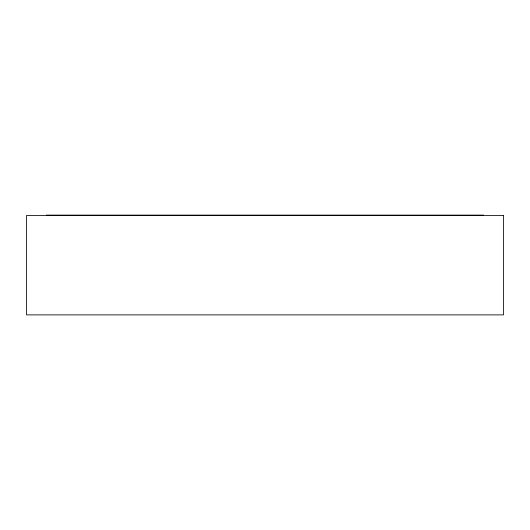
<?xml version="1.0" encoding="UTF-8"?>
<svg xmlns="http://www.w3.org/2000/svg" width="530" height="530" viewBox="0 0 530 530"><rect width="100%" height="100%" fill="white"/><g stroke="black" fill="none" stroke-linecap="round" stroke-linejoin="round"><path stroke-width="0.79" d="M46.375 215.114L483.625 215.114M503.5 215.511L26.5 215.511L26.5 314.886L503.5 314.886L503.5 215.511"/></g></svg>
